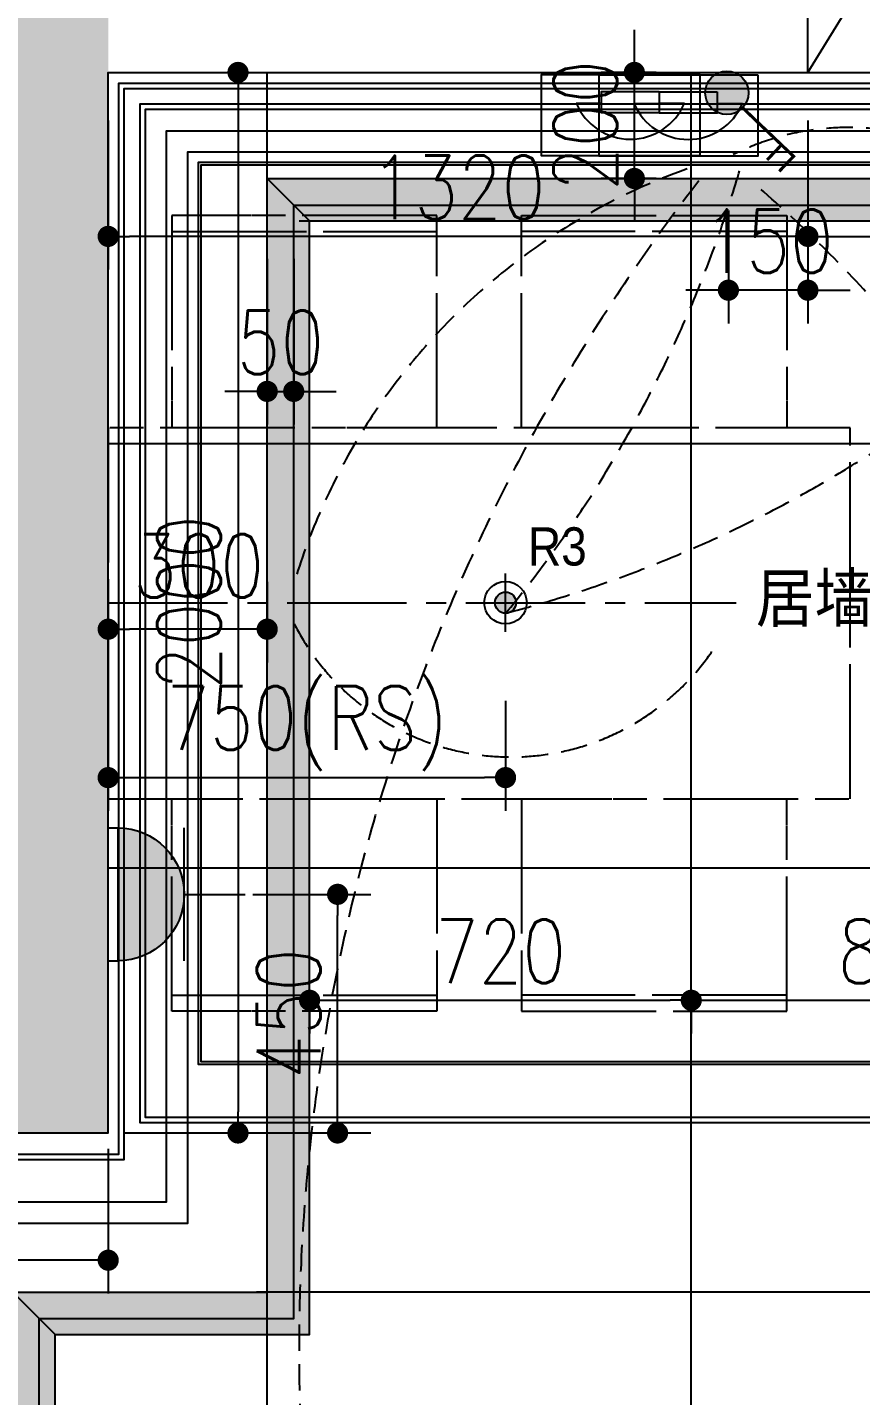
# Model space of a CAD drawing. Header units: inches. Extents: x -2597087 to 134135, y -662679 to 20000.
# Drawn here: x 14473 to 16045, y 10655 to 13235 of the extents above; entities that cross this region are included whole.
import ezdxf
from ezdxf.enums import TextEntityAlignment as Align

# ---------------------------------------------------------------- set-up
doc = ezdxf.new("R2010")
doc.units = ezdxf.units.IN
doc.header["$LTSCALE"] = 100
doc.header["$MEASUREMENT"] = 0
for name, pattern in [('__DASH', [0.35, 0.25, -0.1]), ('CENTER2', [1.125, 0.75, -0.125, 0.125, -0.125]), ('DASH', [0.35, 0.25, -0.1]), ('DASHDOT2', [12.7, 6.35, -3.175, 0, -3.175]), ('HIDDEN2', [4.7625, 3.175, -1.5875]), ('HIDDENX2', [0.75, 0.5, -0.25])]:
    doc.linetypes.add(name, pattern=pattern)
doc.layers.get('0').update_dxf_attribs({"linetype": 'CONTINUOUS'})
doc.layers.get('Defpoints').update_dxf_attribs({"linetype": 'CONTINUOUS'})
for name, color, linetype in [('_ARWALL-1', 7, 'CONTINUOUS'), ('EQUIP-动力', 3, 'CONTINUOUS'), ('EQUIP-照明', 3, 'CONTINUOUS'), ('floor', 8, 'CONTINUOUS'), ('IRC-MED1', 250, 'CONTINUOUS'), ('PUB_HATCH', 8, 'CONTINUOUS'), ('RC', 1, 'CONTINUOUS'), ('WALL', 7, 'CONTINUOUS'), ('wall-dim', 3, 'CONTINUOUS'), ('天花开线', 4, 'CONTINUOUS'), ('家具', 1, 'DASH'), ('连线', 6, 'CONTINUOUS')]:
    doc.layers.add(name, color=color, linetype=linetype)
doc.styles.add('DIM', font='romand.shx')
doc.styles.add('HZ2', font='txt', dxfattribs={"bigfont": 'hztxt2'})
doc.styles.get("Standard").update_dxf_attribs({"font": 'txt.shx', "width": 0.8, "bigfont": 'GBCBIG.shx'})
doc.styles.add('STYLE1', font='stylu.ttf')
doc.dimstyles.new('50', dxfattribs={"dimscale": 50, "dimtxt": 2.4, "dimasz": 0.8, "dimexe": 1.25, "dimexo": 0.6, "dimgap": 0.65, "dimtad": 1, "dimdec": 0, "dimdsep": 46, "dimtxsty": 'Standard', "dimblk1": 'DOT', "dimblk2": 'DOT', "dimsah": 1, "dimcen": 2.5, "dimclrd": 3, "dimclre": 3, "dimclrt": 3, "dimadec": 0, "dimazin": 0, "dimtfac": 1, "dimtdec": 0, "dimtix": 1, "dimtmove": 2, "dimatfit": 0, "dimldrblk": 'DOT', "dimfxl": 5, "dimfxlon": 1, "dimarcsym": 0})

# ---------------------------------------------------------------- blocks, each defined once
blk = doc.blocks.new('A$C2D40392A')
at = {"layer": '家具', "color": 8, "linetype": 'HIDDEN2', "ltscale": 0.2}
for p, q in [((120, 1485.6), (620, 1485.6)), ((1280, 1485.6), (780, 1485.6)), ((120, 45.2), (620, 45.2)), ((1280, 45.2), (780, 45.2))]:
    blk.add_line(p, q, dxfattribs=at)
at = {"layer": '家具', "linetype": 'HIDDEN2', "ltscale": 0.2}
for points in [[(620, 1115.4), (620, 1515.8), (120, 1515.8), (120, 1115.4)], [(780, 1115.4), (780, 1515.8), (1280, 1515.8), (1280, 1115.4)], [(620, 415.4), (620, 15), (120, 15), (120, 415.4)], [(780, 415.4), (780, 15), (1280, 15), (1280, 415.4)]]:
    blk.add_lwpolyline(points, dxfattribs=at)
at = {"layer": '家具', "color": 2, "linetype": 'HIDDEN2', "ltscale": 0.2}
blk.add_lwpolyline([(0, 1115.4), (1400, 1115.4), (1400, 415.4), (0, 415.4)], close=True, dxfattribs=at)
blk = doc.blocks.new('_Dot')
at = {"color": 0, "linetype": 'ByBlock', "lineweight": -2}
blk.add_line((-0.5, 0), (-1, 0), dxfattribs=at)
at = {"color": 0, "linetype": 'ByBlock', "const_width": 0.5}
blk.add_lwpolyline([(-0.25, 0, 1), (0.25, 0, 1)], format="xyb", close=True, dxfattribs=at)
blk = doc.blocks.new('*D61')
at = {"layer": 'Defpoints', "color": 0, "transparency": 16777216}
for p in [(14625, 13089.3), (15945, 13089.3), (14625, 12840.7)]:
    blk.add_point(p, dxfattribs=at)
at = {"layer": 'wall-dim', "color": 3, "lineweight": -2, "transparency": 16777216}
for p, q in [((14625, 13059.3), (14625, 12778.2)), ((15945, 13059.3), (15945, 12778.2)), ((15905, 12840.7), (14665, 12840.7))]:
    blk.add_line(p, q, dxfattribs=at)
at = {"layer": 'wall-dim', "color": 3, "lineweight": -2, "transparency": 16777216, "xscale": 40, "yscale": 40, "zscale": 40, "rotation": 180}
blk.add_blockref('_Dot', (14625, 12840.7), dxfattribs=at)
at = {"layer": 'wall-dim', "color": 3, "lineweight": -2, "transparency": 16777216, "xscale": 40, "yscale": 40, "zscale": 40}
blk.add_blockref('_Dot', (15945, 12840.7), dxfattribs=at)
at = {"layer": 'wall-dim', "color": 3, "transparency": 16777216, "insert": (15285, 12933.2), "char_height": 120, "attachment_point": 5}
blk.add_mtext('1320', dxfattribs=at)
blk = doc.blocks.new('*D62')
at = {"layer": 'Defpoints', "color": 0, "transparency": 16777216}
for p in [(13575, 11149.9), (14625, 11149.9), (13575, 10909.9)]:
    blk.add_point(p, dxfattribs=at)
at = {"layer": 'wall-dim', "color": 3, "lineweight": -2, "transparency": 16777216}
for p, q in [((13575, 11119.9), (13575, 10847.4)), ((14625, 11119.9), (14625, 10847.4)), ((14585, 10909.9), (13615, 10909.9))]:
    blk.add_line(p, q, dxfattribs=at)
at = {"layer": 'wall-dim', "color": 3, "lineweight": -2, "transparency": 16777216, "xscale": 40, "yscale": 40, "zscale": 40, "rotation": 180}
blk.add_blockref('_Dot', (13575, 10909.9), dxfattribs=at)
at = {"layer": 'wall-dim', "color": 3, "lineweight": -2, "transparency": 16777216, "xscale": 40, "yscale": 40, "zscale": 40}
blk.add_blockref('_Dot', (14625, 10909.9), dxfattribs=at)
at = {"layer": 'wall-dim', "color": 3, "transparency": 16777216, "insert": (14100, 11002.4), "char_height": 120, "attachment_point": 5}
blk.add_mtext('1050', dxfattribs=at)
blk = doc.blocks.new('*D81')
at = {"layer": 'Defpoints', "color": 0, "transparency": 16777216}
for p in [(15945, 12954), (15795, 12919.8), (15795, 12739.2)]:
    blk.add_point(p, dxfattribs=at)
at = {"layer": 'EQUIP-照明', "color": 3, "lineweight": -2, "transparency": 16777216}
for p, q in [((15945, 12924), (15945, 12676.7)), ((15795, 12889.8), (15795, 12676.7)), ((15755, 12739.2), (15715, 12739.2)), ((15945, 12739.2), (15795, 12739.2)), ((15985, 12739.2), (16025, 12739.2))]:
    blk.add_line(p, q, dxfattribs=at)
at = {"layer": 'EQUIP-照明', "color": 3, "lineweight": -2, "transparency": 16777216, "xscale": 40, "yscale": 40, "zscale": 40}
blk.add_blockref('_Dot', (15795, 12739.2), dxfattribs=at)
at = {"layer": 'EQUIP-照明', "color": 3, "lineweight": -2, "transparency": 16777216, "xscale": 40, "yscale": 40, "zscale": 40, "rotation": 180}
blk.add_blockref('_Dot', (15945, 12739.2), dxfattribs=at)
at = {"layer": 'EQUIP-照明', "color": 3, "transparency": 16777216, "insert": (15870, 12831.7), "char_height": 120, "attachment_point": 5}
blk.add_mtext('150', dxfattribs=at)
blk = doc.blocks.new('*D123')
at = {"layer": 'Defpoints', "color": 0, "transparency": 16777216}
for p in [(14625, 13149.9), (14625, 11149.9), (14869.9, 11149.9)]:
    blk.add_point(p, dxfattribs=at)
at = {"layer": 'wall-dim', "color": 3, "lineweight": -2, "transparency": 16777216}
for p, q in [((14655, 13149.9), (14932.4, 13149.9)), ((14869.9, 13109.9), (14869.9, 11189.9)), ((14655, 11149.9), (14932.4, 11149.9))]:
    blk.add_line(p, q, dxfattribs=at)
at = {"layer": 'wall-dim', "color": 3, "lineweight": -2, "transparency": 16777216, "xscale": 40, "yscale": 40, "zscale": 40}
for p, rotation in [((14869.9, 13149.9), 90), ((14869.9, 11149.9), 270)]:
    blk.add_blockref('_Dot', p, dxfattribs=dict(at, rotation=rotation))
at = {"layer": 'wall-dim', "color": 3, "transparency": 16777216, "insert": (14777.4, 12149.9), "char_height": 120, "attachment_point": 5, "rotation": 90}
blk.add_mtext('2000', dxfattribs=at)
blk = doc.blocks.new('wetyy')
at = {"layer": 'RC', "color": 1, "linetype": 'Continuous', "elevation": 0}
for points in [[(24376.5, 17434.6), (24076.4, 17434.6), (24076.4, 17282.5), (24376.5, 17282.5)], [(24299.2, 17403.3), (24299.2, 17362.9), (24190.5, 17362.9), (24190.5, 17403.3)]]:
    blk.add_lwpolyline(points, close=True, dxfattribs=at)
for points in [[(24142.8, 17381.3), (24190.5, 17381.3, 120.049146)], [(24299.2, 17381.3), (24346.9, 17381.3, 120.049146)]]:
    blk.add_lwpolyline(points, format="xyb", dxfattribs=at)
at = {"layer": 'RC', "color": 1, "linetype": 'Continuous'}
blk.add_arc((24244.8, 17424.3), 110.8, 202.859, 337.141, dxfattribs=at)
at = {"layer": 'RC', "color": 1, "linetype": 'Continuous', "flags": 1}
for tag, height, style, p in [('XYVALUE', 0.154, 'HZ2', (24172.2, 17319.5)), ('VALUE', 0.154, 'HZ2', (24172.2, 17319.5)), ('XYVALUE', 0.128, 'DIM', (24244.8, 17294.3)), ('VALUE', 0.128, 'DIM', (24244.8, 17294.3))]:
    blk.add_attdef(tag, text='', height=height, rotation=180, dxfattribs=dict(at, style=style)).set_placement(p, align=Align.MIDDLE)
blk = doc.blocks.new('RTYK')
at = {"layer": 'EQUIP-动力', "color": 1, "linetype": 'Continuous', "elevation": 0}
for points in [[(18349.8, 13129.9), (18049.7, 13129.9), (18049.7, 12977.8), (18349.8, 12977.8)], [(18272.5, 13098.6), (18272.5, 13058.1), (18163.7, 13058.1), (18163.7, 13098.6)]]:
    blk.add_lwpolyline(points, close=True, dxfattribs=at)
for points in [[(18116.1, 13076.5), (18163.7, 13076.5, 120.049146)], [(18272.5, 13076.5), (18320.2, 13076.5, 120.049146)]]:
    blk.add_lwpolyline(points, format="xyb", dxfattribs=at)
at = {"layer": 'EQUIP-动力', "color": 1, "linetype": 'Continuous'}
blk.add_arc((18218.1, 13119.5), 110.8, 202.859, 337.141, dxfattribs=at)
at = {"layer": 'EQUIP-动力', "color": 1, "linetype": 'Continuous', "flags": 1}
for tag, height, style, p in [('XYVALUE', 0.154, 'HZ2', (18145.5, 13014.8)), ('VALUE', 0.154, 'HZ2', (18145.5, 13014.8)), ('XYVALUE', 0.128, 'DIM', (18218.1, 12989.6)), ('VALUE', 0.128, 'DIM', (18218.1, 12989.6))]:
    blk.add_attdef(tag, text='', height=height, rotation=180, dxfattribs=dict(at, style=style)).set_placement(p, align=Align.MIDDLE)
blk = doc.blocks.new('*D216')
at = {"layer": 'Defpoints', "color": 0, "transparency": 16777216}
for p in [(15945, 13059.3), (17145.2, 13059.3), (17145.2, 12840.7)]:
    blk.add_point(p, dxfattribs=at)
at = {"layer": 'wall-dim', "color": 3, "lineweight": -2, "transparency": 16777216}
for p, q in [((15945, 13029.3), (15945, 12778.2)), ((17145.2, 13029.3), (17145.2, 12778.2)), ((15985, 12840.7), (17105.2, 12840.7))]:
    blk.add_line(p, q, dxfattribs=at)
at = {"layer": 'wall-dim', "color": 3, "lineweight": -2, "transparency": 16777216, "xscale": 40, "yscale": 40, "zscale": 40, "rotation": 180}
blk.add_blockref('_Dot', (15945, 12840.7), dxfattribs=at)
at = {"layer": 'wall-dim', "color": 3, "lineweight": -2, "transparency": 16777216, "xscale": 40, "yscale": 40, "zscale": 40}
blk.add_blockref('_Dot', (17145.2, 12840.7), dxfattribs=at)
at = {"layer": 'wall-dim', "color": 3, "transparency": 16777216, "insert": (16545.1, 12933.2), "char_height": 120, "attachment_point": 5}
blk.add_mtext('1200', dxfattribs=at)
blk = doc.blocks.new('*D217')
at = {"layer": 'Defpoints', "color": 0, "transparency": 16777216}
for p in [(14625, 11994.9), (15374.6, 11994.8), (15374.6, 11820)]:
    blk.add_point(p, dxfattribs=at)
at = {"layer": '天花开线', "color": 3, "lineweight": -2, "transparency": 16777216}
for p, q in [((14625, 11964.9), (14625, 11757.5)), ((15374.6, 11964.8), (15374.6, 11757.5)), ((14665, 11820), (15334.6, 11820))]:
    blk.add_line(p, q, dxfattribs=at)
at = {"layer": '天花开线', "color": 3, "lineweight": -2, "transparency": 16777216, "xscale": 40, "yscale": 40, "zscale": 40, "rotation": 180}
blk.add_blockref('_Dot', (14625, 11820), dxfattribs=at)
at = {"layer": '天花开线', "color": 3, "lineweight": -2, "transparency": 16777216, "xscale": 40, "yscale": 40, "zscale": 40}
blk.add_blockref('_Dot', (15374.6, 11820), dxfattribs=at)
at = {"layer": '天花开线', "color": 3, "transparency": 16777216, "insert": (14999.8, 11912.5), "char_height": 120, "attachment_point": 5}
blk.add_mtext('750(RS)', dxfattribs=at)
blk = doc.blocks.new('$2134')
h = blk.add_hatch(color=250)
h.dxf.hatch_style = 1
edge = h.paths.add_edge_path()
edge.add_arc((12324.7, 10810.7), 20, 0, 360)
at = {"color": 1}
for p, q in [((12324.7, 10755.7), (12324.7, 10865.7)), ((12269.7, 10810.7), (12389.6, 10810.7))]:
    blk.add_line(p, q, dxfattribs=at)
for radius in [40, 20]:
    blk.add_circle((12324.7, 10810.7), radius, dxfattribs=at)
blk = doc.blocks.new('A$C38B7485E')
at = {"layer": 'PUB_HATCH'}
blk.add_hatch(color=6, dxfattribs=at).paths.add_polyline_path([(5800.1, 9600), (5100.1, 9600), (5100.1, 9400), (5600.1, 9400), (5600.1, 8500), (6200.1, 8500), (6200.1, 6700), (5500.1, 6700), (5500.1, 6500), (6400.1, 6500), (6400.1, 8700), (5800.1, 8700)])
at = {"layer": '_ARWALL-1'}
blk.add_lwpolyline([(7600.1, 8700), (5800.1, 8700), (5800.1, 9600), (5100.1, 9600), (5100.1, 9400), (5600.1, 9400), (5600.1, 8500), (6200.1, 8500), (6200.1, 6700), (5350.1, 6700), (5350.1, 6500), (6400.1, 6500), (6400.1, 8500), (7720.1, 8500), (7720.1, 8700)], dxfattribs=at)
blk = doc.blocks.new('*D260')
at = {"layer": 'Defpoints', "color": 0, "transparency": 16777216}
for p in [(14625, 12219.4), (14925, 12219.4), (14625, 12099.9)]:
    blk.add_point(p, dxfattribs=at)
at = {"layer": 'floor', "color": 3, "lineweight": -2, "transparency": 16777216}
for p, q in [((14625, 12189.4), (14625, 12037.4)), ((14925, 12189.4), (14925, 12037.4)), ((14885, 12099.9), (14665, 12099.9))]:
    blk.add_line(p, q, dxfattribs=at)
at = {"layer": 'floor', "color": 3, "lineweight": -2, "transparency": 16777216, "xscale": 40, "yscale": 40, "zscale": 40, "rotation": 180}
blk.add_blockref('_Dot', (14625, 12099.9), dxfattribs=at)
at = {"layer": 'floor', "color": 3, "lineweight": -2, "transparency": 16777216, "xscale": 40, "yscale": 40, "zscale": 40}
blk.add_blockref('_Dot', (14925, 12099.9), dxfattribs=at)
at = {"layer": 'floor', "color": 3, "transparency": 16777216, "insert": (14795.5, 12219.4), "char_height": 120, "attachment_point": 5}
blk.add_mtext('300', dxfattribs=at)
blk = doc.blocks.new('*D262')
at = {"layer": 'Defpoints', "color": 0, "transparency": 16777216}
for p in [(14925, 13023.3), (14975, 12993.3), (14975, 12548.4)]:
    blk.add_point(p, dxfattribs=at)
at = {"layer": 'floor', "color": 3, "lineweight": -2, "transparency": 16777216}
for p, q in [((14925, 12798.4), (14925, 12485.9)), ((14975, 12798.4), (14975, 12485.9)), ((14885, 12548.4), (14845, 12548.4)), ((14925, 12548.4), (14975, 12548.4)), ((15015, 12548.4), (15055, 12548.4))]:
    blk.add_line(p, q, dxfattribs=at)
at = {"layer": 'floor', "color": 3, "lineweight": -2, "transparency": 16777216, "xscale": 40, "yscale": 40, "zscale": 40}
blk.add_blockref('_Dot', (14925, 12548.4), dxfattribs=at)
at = {"layer": 'floor', "color": 3, "lineweight": -2, "transparency": 16777216, "xscale": 40, "yscale": 40, "zscale": 40, "rotation": 180}
blk.add_blockref('_Dot', (14975, 12548.4), dxfattribs=at)
at = {"layer": 'floor', "color": 3, "transparency": 16777216, "insert": (14950, 12640.9), "char_height": 120, "attachment_point": 5}
blk.add_mtext('50', dxfattribs=at)
blk = doc.blocks.new('*D264')
at = {"layer": 'Defpoints', "color": 0, "transparency": 16777216}
for p in [(15005, 11433.1), (15725, 11433.5), (15725, 11400.1)]:
    blk.add_point(p, dxfattribs=at)
at = {"layer": 'floor', "color": 3, "lineweight": -2, "transparency": 16777216}
for p, q in [((15005, 11403.1), (15005, 11337.6)), ((15045, 11400.1), (15685, 11400.1)), ((15725, 11403.5), (15725, 11337.6))]:
    blk.add_line(p, q, dxfattribs=at)
at = {"layer": 'floor', "color": 3, "lineweight": -2, "transparency": 16777216, "xscale": 40, "yscale": 40, "zscale": 40, "rotation": 180}
blk.add_blockref('_Dot', (15005, 11400.1), dxfattribs=at)
at = {"layer": 'floor', "color": 3, "lineweight": -2, "transparency": 16777216, "xscale": 40, "yscale": 40, "zscale": 40}
blk.add_blockref('_Dot', (15725, 11400.1), dxfattribs=at)
at = {"layer": 'floor', "color": 3, "transparency": 16777216, "insert": (15365, 11492.6), "char_height": 120, "attachment_point": 5}
blk.add_mtext('720', dxfattribs=at)
blk = doc.blocks.new('*D265')
at = {"layer": 'Defpoints', "color": 0, "transparency": 16777216}
for p in [(16525, 11400.1), (15725, 11337.6), (16525, 11337.6)]:
    blk.add_point(p, dxfattribs=at)
at = {"layer": 'floor', "color": 3, "lineweight": -2, "transparency": 16777216}
for p, q in [((15725, 11367.6), (15725, 11462.6)), ((16525, 11367.6), (16525, 11462.6)), ((15765, 11400.1), (16485, 11400.1))]:
    blk.add_line(p, q, dxfattribs=at)
at = {"layer": 'floor', "color": 3, "lineweight": -2, "transparency": 16777216, "xscale": 40, "yscale": 40, "zscale": 40, "rotation": 180}
blk.add_blockref('_Dot', (15725, 11400.1), dxfattribs=at)
at = {"layer": 'floor', "color": 3, "lineweight": -2, "transparency": 16777216, "xscale": 40, "yscale": 40, "zscale": 40}
blk.add_blockref('_Dot', (16525, 11400.1), dxfattribs=at)
at = {"layer": 'floor', "color": 3, "transparency": 16777216, "insert": (16125, 11492.6), "char_height": 120, "attachment_point": 5}
blk.add_mtext('800', dxfattribs=at)
blk = doc.blocks.new('*D267')
at = {"layer": 'Defpoints', "color": 0, "transparency": 16777216}
for p in [(15617.6, 13149.9), (15689, 13149.9), (15689, 12949.9)]:
    blk.add_point(p, dxfattribs=at)
at = {"layer": 'floor', "color": 3, "lineweight": -2, "transparency": 16777216}
for p, q in [((15617.6, 13189.9), (15617.6, 13229.9)), ((15659, 13149.9), (15555.1, 13149.9)), ((15617.6, 12949.9), (15617.6, 13149.9)), ((15659, 12949.9), (15555.1, 12949.9)), ((15617.6, 12909.9), (15617.6, 12869.9))]:
    blk.add_line(p, q, dxfattribs=at)
at = {"layer": 'floor', "color": 3, "lineweight": -2, "transparency": 16777216, "xscale": 40, "yscale": 40, "zscale": 40}
for p, rotation in [((15617.6, 13149.9), 270), ((15617.6, 12949.9), 90)]:
    blk.add_blockref('_Dot', p, dxfattribs=dict(at, rotation=rotation))
at = {"layer": 'floor', "color": 3, "transparency": 16777216, "insert": (15525.1, 13049.9), "char_height": 120, "attachment_point": 5, "rotation": 90}
blk.add_mtext('200', dxfattribs=at)
blk = doc.blocks.new('024354BGFS')
at = {"linetype": 'ByBlock', "lineweight": -2}
h = blk.add_hatch(color=0, dxfattribs=at)
edge = h.paths.add_edge_path()
edge.add_arc((0, 0), 0.818, 0, 360)
at = {"color": 0, "linetype": 'ByBlock', "lineweight": -2}
for p, q in [((0.578, 0.578), (2.454, 2.454)), ((2.454, 2.454), (3.009, 1.899)), ((2.01, 2.01), (2.565, 1.454))]:
    blk.add_line(p, q, dxfattribs=at)
at = {"const_width": 0.118}
for points in [[(0.578, 0.578), (2.454, 2.454), (3.009, 1.899)], [(2.565, 1.454), (2.01, 2.01)]]:
    blk.add_lwpolyline(points, dxfattribs=at)
at = {"color": 0, "linetype": 'ByBlock', "lineweight": -2}
blk.add_circle((0, 0), 0.818, dxfattribs=at)
blk = doc.blocks.new('safre2cdas')
at = {"linetype": 'ByBlock', "lineweight": -2}
h = blk.add_hatch(color=0, dxfattribs=at)
edge = h.paths.add_edge_path()
edge.add_ellipse((-141.7, 0), major_axis=(-88.6, 88.6), ratio=1, start_angle=135, end_angle=315, ccw=False)
edge.add_line((-141.7, -125.2), (-141.7, 125.2))
at = {"color": 0, "linetype": 'ByBlock', "lineweight": -2}
for p, q in [((-160.3, 125.2), (-141.7, 125.2)), ((-141.7, 125.2), (-141.7, -125.2)), ((-16.4, -125.2), (-16.4, 125.2)), ((-16.4, 0), (98.6, 0)), ((-160.3, -125.2), (-141.7, -125.2))]:
    blk.add_line(p, q, dxfattribs=at)
at = {"color": 0, "linetype": 'ByBlock', "lineweight": -2, "extrusion": (0, 0, -1)}
blk.add_ellipse((-141.7, 0), major_axis=(88.6, 88.6), ratio=1, start_param=-0.785398, end_param=2.356194, dxfattribs=at)
blk = doc.blocks.new('*D481')
at = {"layer": 'Defpoints', "color": 0, "transparency": 16777216}
for p in [(14867.8, 11599.9), (15057.8, 11599.9), (14863.2, 11149.9)]:
    blk.add_point(p, dxfattribs=at)
at = {"layer": 'EQUIP-动力', "color": 3, "lineweight": -2, "transparency": 16777216}
for p, q in [((14897.8, 11599.9), (15120.3, 11599.9)), ((15057.8, 11189.9), (15057.8, 11559.9)), ((14893.2, 11149.9), (15120.3, 11149.9))]:
    blk.add_line(p, q, dxfattribs=at)
at = {"layer": 'EQUIP-动力', "color": 3, "lineweight": -2, "transparency": 16777216, "xscale": 40, "yscale": 40, "zscale": 40}
for p, rotation in [((15057.8, 11599.9), 90), ((15057.8, 11149.9), 270)]:
    blk.add_blockref('_Dot', p, dxfattribs=dict(at, rotation=rotation))
at = {"layer": 'EQUIP-动力', "color": 3, "transparency": 16777216, "insert": (14965.3, 11374.9), "char_height": 120, "attachment_point": 5, "rotation": 90}
blk.add_mtext('450', dxfattribs=at)
blk = doc.blocks.new('*D704')
at = {"layer": 'Defpoints', "color": 0, "transparency": 16777216}
for p in [(14625, 13089.3), (15945, 13089.3), (14625, 12840.7)]:
    blk.add_point(p, dxfattribs=at)
at = {"layer": 'wall-dim', "color": 3, "lineweight": -2, "transparency": 16777216}
for p, q in [((14625, 13059.3), (14625, 12778.2)), ((15945, 13059.3), (15945, 12778.2)), ((15905, 12840.7), (14665, 12840.7))]:
    blk.add_line(p, q, dxfattribs=at)
at = {"layer": 'wall-dim', "color": 3, "lineweight": -2, "transparency": 16777216, "xscale": 40, "yscale": 40, "zscale": 40, "rotation": 180}
blk.add_blockref('_Dot', (14625, 12840.7), dxfattribs=at)
at = {"layer": 'wall-dim', "color": 3, "lineweight": -2, "transparency": 16777216, "xscale": 40, "yscale": 40, "zscale": 40}
blk.add_blockref('_Dot', (15945, 12840.7), dxfattribs=at)
at = {"layer": 'wall-dim', "color": 3, "transparency": 16777216, "insert": (15285, 12933.2), "char_height": 120, "attachment_point": 5}
blk.add_mtext('1320', dxfattribs=at)
blk = doc.blocks.new('*D705')
at = {"layer": 'Defpoints', "color": 0, "transparency": 16777216}
for p in [(13575, 11149.9), (14625, 11149.9), (13575, 10909.9)]:
    blk.add_point(p, dxfattribs=at)
at = {"layer": 'wall-dim', "color": 3, "lineweight": -2, "transparency": 16777216}
for p, q in [((13575, 11119.9), (13575, 10847.4)), ((14625, 11119.9), (14625, 10847.4)), ((14585, 10909.9), (13615, 10909.9))]:
    blk.add_line(p, q, dxfattribs=at)
at = {"layer": 'wall-dim', "color": 3, "lineweight": -2, "transparency": 16777216, "xscale": 40, "yscale": 40, "zscale": 40, "rotation": 180}
blk.add_blockref('_Dot', (13575, 10909.9), dxfattribs=at)
at = {"layer": 'wall-dim', "color": 3, "lineweight": -2, "transparency": 16777216, "xscale": 40, "yscale": 40, "zscale": 40}
blk.add_blockref('_Dot', (14625, 10909.9), dxfattribs=at)
at = {"layer": 'wall-dim', "color": 3, "transparency": 16777216, "insert": (14100, 11002.4), "char_height": 120, "attachment_point": 5}
blk.add_mtext('1050', dxfattribs=at)
blk = doc.blocks.new('*D754')
at = {"layer": 'Defpoints', "color": 0, "transparency": 16777216}
for p in [(14625, 13149.9), (14625, 11149.9), (14869.9, 11149.9)]:
    blk.add_point(p, dxfattribs=at)
at = {"layer": 'wall-dim', "color": 3, "lineweight": -2, "transparency": 16777216}
for p, q in [((14655, 13149.9), (14932.4, 13149.9)), ((14869.9, 13109.9), (14869.9, 11189.9)), ((14655, 11149.9), (14932.4, 11149.9))]:
    blk.add_line(p, q, dxfattribs=at)
at = {"layer": 'wall-dim', "color": 3, "lineweight": -2, "transparency": 16777216, "xscale": 40, "yscale": 40, "zscale": 40}
for p, rotation in [((14869.9, 13149.9), 90), ((14869.9, 11149.9), 270)]:
    blk.add_blockref('_Dot', p, dxfattribs=dict(at, rotation=rotation))
at = {"layer": 'wall-dim', "color": 3, "transparency": 16777216, "insert": (14777.4, 12149.9), "char_height": 120, "attachment_point": 5, "rotation": 90}
blk.add_mtext('2000', dxfattribs=at)
blk = doc.blocks.new('*D556')
at = {"layer": 'Defpoints', "color": 0, "transparency": 16777216}
for p in [(15945, 13059.3), (17145.2, 13059.3), (17145.2, 12840.7)]:
    blk.add_point(p, dxfattribs=at)
at = {"layer": 'wall-dim', "color": 3, "lineweight": -2, "transparency": 16777216}
for p, q in [((15945, 13029.3), (15945, 12778.2)), ((17145.2, 13029.3), (17145.2, 12778.2)), ((15985, 12840.7), (17105.2, 12840.7))]:
    blk.add_line(p, q, dxfattribs=at)
at = {"layer": 'wall-dim', "color": 3, "lineweight": -2, "transparency": 16777216, "xscale": 40, "yscale": 40, "zscale": 40, "rotation": 180}
blk.add_blockref('_Dot', (15945, 12840.7), dxfattribs=at)
at = {"layer": 'wall-dim', "color": 3, "lineweight": -2, "transparency": 16777216, "xscale": 40, "yscale": 40, "zscale": 40}
blk.add_blockref('_Dot', (17145.2, 12840.7), dxfattribs=at)
at = {"layer": 'wall-dim', "color": 3, "transparency": 16777216, "insert": (16545.1, 12933.2), "char_height": 120, "attachment_point": 5}
blk.add_mtext('1200', dxfattribs=at)

msp = doc.modelspace()

# ---------------------------------------------------------------- hatches: boundary and pattern name
at = {"layer": 'floor'}
h = msp.add_hatch(dxfattribs=at)
h.set_pattern_fill('LINECAS', color=256, scale=300, pattern_type=2)
h.set_pattern_definition([(0, (71, 109), (291, 129), [33, -267, 11.1, -93, 21, -213]), (5, (107, 151), (36.9482, 162.8399), [39, -291, 13.8, -129, 33, -267]), (10, (113, 163), (50.775, 213.0537), [6, -51, 15, -159, 39, -291]), (15, (149, 217), (34.7026, 229.8124), [9, -87, 17.1, -201, 6, -51]), (20, (179, 241), (29.901, 295.0185), [11.1, -93, 21, -213, -900, -87]), (25, (221, 1), (21.121, 330.932), [13.8, -129, 33, -267, 11.1, -93]), (30, (233, 37), (148.57111, 144.6673), [15, -159, 39, -291, 13.8, -129]), (35, (287, 43), (124.57824, 193.438), [17.1, -201, 6, -51, 15, -159]), (40, (311, 79), (144.7546, 242.86642), [21, -213, 9, -87, 17.1, -201]), (45, (71, 151), (-89.0955, 212.132), [11.1, -93, 33, -267, 13.8, -129]), (50, (311, 109), (-121.1928, 168.2686), [9, -87, 21, -213, 11.1, -93]), (55, (287, 79), (36.6656, 329.5719), [6, -51, 17.1, -201, 9, -87]), (60, (233, 43), (21.7827, 295.7288), [39, -291, 15, -159, 6, -51]), (65, (221, 37), (5.73107, 232.34706), [33, -267, 13.8, -129, 39, -291]), (70, (179, 1), (-13.0072, 218.63397), [21, -213, 11.1, -93, 33, -267]), (75, (149, 241), (-8.10999, 166.78198), [17.1, -201, 9, -87, 21, -213]), (80, (113, 217), (-264.1784, 177.572), [15, -159, 6, -51, 17.1, -201]), (85, (107, 163), (-257.8785, 115.9167), [13.8, -129, 39, -291, 15, -159]), (90, (-31, -209), (-129, 291), [38.1, -267, 10.5, -93, 23.7, -213]), (95, (107, 151), (-162.8399, 36.9482), [44.7, -291, 14.1, -129, 38.1, -267]), (100, (113, 163), (-213.0537, 50.775), [3, -51, 17.7, -159, 44.7, -291]), (105, (149, 217), (-229.8124, 34.7026), [6.9, -87, 18.3, -201, 3, -51]), (110, (179, 241), (-295.0185, 29.901), [10.5, -93, -23700, -213, 6.9, -87]), (115, (221, 1), (-330.932, 21.121), [14.1, -129, 38.1, -267, 10.5, -93]), (120, (233, 37), (-144.6673, 148.57111), [17.7, -159, -44700, -291, 14.1, -129]), (125, (287, 43), (-193.438, 124.57824), [18.3, -201, 3, -51, 17.7, -159]), (130, (311, 79), (-242.86642, 144.7546), [23.7, -213, 6.9, -87, -183, -201]), (135, (71, 151), (-212.132, -89.0955), [10.5, -93, 38.1, -267, 14.1, -129]), (140, (311, 109), (-168.2686, -121.1928), [6.9, -87, 23.7, -213, 10.5, -93]), (145, (287, 79), (-329.5719, 36.6656), [3, -51, -18300, -201, 6.9, -87]), (150, (233, 43), (-295.7288, 21.7827), [44.7, -291, 17.7, -159, 3, -51]), (155, (221, 37), (-232.34706, 5.73107), [38.1, -267, 14.1, -129, 44.7, -291]), (160, (179, 1), (-218.63397, -13.0072), [23.7, -213, 10.5, -93, 38.1, -267]), (165, (149, 241), (-166.78198, -8.10999), [18.3, -201, 6.9, -87, 23.7, -213]), (170, (113, 217), (-177.572, -264.1784), [17.7, -159, 3, -51, 18.3, -201])])
h.paths.add_polyline_path([(14975, 12899.868), (17275, 12899.868), (17275, 7099.868), (14495, 7099.868), (14495, 10799.868), (14975, 10799.868)], flags=16)
h.paths.add_polyline_path([(14925, 12949.868), (17325, 12949.868), (17325, 7049.868), (14445, 7049.868), (14445, 10849.868), (14925, 10849.868)])
h = msp.add_hatch(dxfattribs=at)
h.set_pattern_fill('AR-SAND', color=256, scale=14)
h.set_pattern_definition([(37.5, (20, -50), (-0.881907, 26.975533), [0, -21.28, 0, -23.8, 0, -22.75]), (7.5, (20, -50), (24.776874, 39.510045), [0, -11.48, 0, -19.18, 0, -7.35]), (327.5, (2.78, -50), (43.597986, 0.079227), [0, -7, 0, -25.2, 0, -32.9]), (317.5, (2.78, -50), (42.08577, 12.28746), [0, -3.5, 0, -16.52, 0, -18.9])])
h.paths.add_polyline_path([(15005, 12869.868), (17245, 12869.868), (17245, 7129.868), (14525, 7129.868), (14525, 10769.868), (15005, 10769.868)], flags=16)
h.paths.add_polyline_path([(14975, 12899.868), (17275, 12899.868), (17275, 7099.868), (14495, 7099.868), (14495, 10799.868), (14975, 10799.868)])

# ---------------------------------------------------------------- linework, layer by layer
at = {"layer": 'EQUIP-动力', "color": 8, "linetype": '__DASH', "ltscale": 10}
for p, q in [((15245, 12880.25), (14745, 12880.25)), ((14745, 12880.25), (14745, 12479.868)), ((15245, 12479.868), (15245, 12880.25)), ((15405, 12479.868), (15405, 12880.25)), ((15405, 12880.25), (15905, 12880.25)), ((15905, 12880.25), (15905, 12479.868)), ((14745, 12850.091), (15245, 12850.091)), ((15905, 12850.091), (15405, 12850.091)), ((16025, 12479.868), (14625, 12479.868)), ((14625, 12479.868), (14625, 11779.868)), ((16025, 11779.868), (16025, 12479.868)), ((14625, 11779.868), (16025, 11779.868)), ((14745, 11379.485), (14745, 11779.868)), ((15245, 11779.868), (15245, 11379.485)), ((15405, 11779.868), (15405, 11379.485)), ((15905, 11379.485), (15905, 11779.868)), ((14745, 11409.644), (15245, 11409.644)), ((15905, 11409.644), (15405, 11409.644)), ((15245, 11379.485), (14745, 11379.485)), ((15405, 11379.485), (15905, 11379.485))]:
    msp.add_line(p, q, dxfattribs=at)
at = {"layer": 'EQUIP-照明', "linetype": 'ByBlock'}
msp.add_arc((14795, 11529.868), 0.000000251, 45.009395, 44.990604, dxfattribs=at)
at = {"layer": 'floor'}
for p, q in [((15945, 13149.868), (15945, 15149.868)), ((14925, 12949.868), (14925, 13149.868)), ((15725, 6787.939), (15725, 13149.868)), ((15005, 12869.868), (14925, 12949.868)), ((14985, 12869.868), (17225, 12869.868)), ((14625, 12449.868), (17525, 12449.868)), ((14625, 11649.868), (17525, 11649.868)), ((14525, 10769.868), (14445, 10849.868)), ((17525, 10850.024), (14905, 10849.868)), ((14925, 6787.939), (14925, 10849.868))]:
    msp.add_line(p, q, dxfattribs=at)
at = {"layer": 'floor', "color": 1}
for points in [[(14925, 12949.868), (17325, 12949.868), (17325, 7049.868), (14445, 7049.868), (14445, 10849.868), (14925, 10849.868)], [(14975, 12899.868), (17275, 12899.868), (17275, 7099.868), (14495, 7099.868), (14495, 10799.868), (14975, 10799.868)], [(15005, 12869.868), (17245, 12869.868), (17245, 7129.868), (14525, 7129.868), (14525, 10769.868), (15005, 10769.868)]]:
    msp.add_lwpolyline(points, close=True, dxfattribs=at)
at = {"layer": 'IRC-MED1'}
for points in [[(17465.001, 13089.872), (14685, 13089.872), (14685, 11169.872), (17465.001, 11169.872)], [(17455.001, 13079.872), (14695, 13079.872), (14695, 11179.872), (17455.001, 11179.872)], [(17355.001, 12979.872), (14795, 12979.872), (14795, 11279.872), (17355.001, 11279.872)], [(17350.001, 12974.872), (14800, 12974.872), (14800, 11284.872), (17350.001, 11284.872)]]:
    msp.add_lwpolyline(points, close=True, dxfattribs=at)
at = {"layer": 'RC'}
msp.add_line((15945, 13149.868), (17525, 13149.868), dxfattribs=at)
at = {"layer": 'RC', "color": 2}
msp.add_lwpolyline([(17175, 13129.868), (17175, 7039.868), (14245, 7039.868), (14245.001, 11109.868), (14645, 11109.868), (14645, 13129.868), (17175, 13129.868)], dxfattribs=at)
at = {"layer": 'RC'}
for points in [[(17165, 13119.868), (17165, 7049.868), (14255, 7049.868), (14255.001, 11099.868), (14655, 11099.868), (14655, 13119.868)], [(17085, 13039.868), (17085, 7129.868), (14335, 7129.868), (14335.001, 11019.868), (14735, 11019.868), (14735, 13039.868)], [(17045, 12999.868), (17045, 7169.868), (14375, 7169.868), (14375.001, 10979.868), (14775, 10979.868), (14775, 12999.868)]]:
    msp.add_lwpolyline(points, close=True, dxfattribs=at)
at = {"layer": '天花开线', "linetype": 'CENTER2', "ltscale": 3}
for p, q in [((15945, 13149.868), (17175, 15149.868)), ((14625, 12149.868), (15809.411, 12149.868))]:
    msp.add_line(p, q, dxfattribs=at)
at = {"layer": '连线', "color": 6, "linetype": 'HIDDENX2'}
for centre, radius, start, end in [((14757.064, 14477.799), 2427.885, 284.744925, 9.830625), ((13533.109, 13637.523), 2380.249, 320.698425, 343.636689)]:
    msp.add_arc(centre, radius, start, end, dxfattribs=at)
at = {"layer": '连线', "color": 3, "linetype": 'HIDDENX2'}
msp.add_arc((16020.378, 12564.659), 481.417, 53.145029, 116.666954, dxfattribs=at)
at = {"layer": '连线', "color": 2, "linetype": 'HIDDENX2'}
for centre, radius, start, end in [((16118.96, 11843.987), 1193.668, 109.658129, 163.406846), ((18585.129, 10740.505), 3600.11, 142.226055, 193.176272), ((15385.382, 12318.43), 459.484, 206.991394, 327.989275)]:
    msp.add_arc(centre, radius, start, end, dxfattribs=at)
at = {"layer": '连线', "color": 12, "linetype": 'HIDDENX2'}
msp.add_arc((14199.462, 11035.14), 2516.785, 351.322129, 49.348892, dxfattribs=at)

# ---------------------------------------------------------------- block references
at = {"layer": 'EQUIP-动力', "color": 2}
msp.add_blockref('RTYK', (-2498.867, 14.766), dxfattribs=at)
at = {"layer": 'EQUIP-动力'}
msp.add_blockref('safre2cdas', (14784.906, 11599.868), dxfattribs=at)
at = {"layer": 'EQUIP-照明'}
msp.add_blockref('wetyy', (-8634.713, -4289.482), dxfattribs=at)
at = {"layer": 'EQUIP-照明', "xscale": 50.00000000000003, "yscale": 50.00000000000003, "zscale": 50.00000000000003, "rotation": 271.3890192481438}
msp.add_blockref('024354BGFS', (15792.282, 13111.349), dxfattribs=at)
at = {"layer": 'RC'}
msp.add_blockref('$2134', (3049.889, 1339.217), dxfattribs=at)
at = {"layer": 'WALL'}
msp.add_blockref('A$C38B7485E', (8224.867, 4649.868), dxfattribs=at)
at = {"layer": '家具', "linetype": 'HIDDENX2', "xscale": -1}
msp.add_blockref('A$C2D40392A', (16025, 11364.485), dxfattribs=at)

# ---------------------------------------------------------------- texts
at = {"layer": 'RC', "color": 4, "linetype": 'DASHDOT2', "ltscale": 0.1, "style": 'STYLE1', "width": 0.9}
msp.add_text('R3', height=72, dxfattribs=at).set_placement((15417.02, 12220.03))
at = {"layer": '天花开线', "linetype": 'DASHDOT2', "ltscale": 0.1, "style": 'STYLE1', "width": 0.9}
msp.add_text('居墙中', height=90, dxfattribs=at).set_placement((15846.993, 12114.162))

# ---------------------------------------------------------------- dimensions: what is measured, and where the dimension line sits
at = {"layer": 'EQUIP-动力', "color": 2}
dim = msp.add_linear_dim(base=(15057.839, 11599.868), p1=(14863.153, 11149.868), p2=(14867.778, 11599.868), angle=90, dimstyle='50', dxfattribs=at)
dim.commit()
dim.dimension.update_dxf_attribs({"geometry": '*D481', "text_midpoint": (14965.339, 11374.868)})
at = {"layer": 'EQUIP-照明', "color": 6}
dim = msp.add_linear_dim(base=(15794.98, 12739.227), p1=(15945, 12954.014), p2=(15794.98, 12919.762), dimstyle='50', dxfattribs=at)
dim.commit()
dim.dimension.update_dxf_attribs({"geometry": '*D81', "text_midpoint": (15869.99, 12831.727)})
at = {"layer": 'floor'}
for p1, p2, distance, picture, middle in [((15688.96, 12949.868), (15688.96, 13149.868), 71.337, '*D267', (15525.122, 13049.868)), ((15725, 11337.617), (16525, 11337.617), 62.5, '*D265', (16125, 11492.617))]:
    dim = msp.add_aligned_dim(p1=p1, p2=p2, distance=distance, dimstyle='50', dxfattribs=at)
    dim.commit()
    dim.dimension.update_dxf_attribs({"geometry": picture, "text_midpoint": middle})
for base, p1, p2, picture, middle in [((14975, 12548.386), (14925, 13023.311), (14975, 12993.311), '*D262', (14950, 12640.886)), ((15725, 11400.117), (15004.961, 11433.067), (15725, 11433.51), '*D264', (15364.981, 11492.617))]:
    dim = msp.add_linear_dim(base=base, p1=p1, p2=p2, dimstyle='50', dxfattribs=at)
    dim.commit()
    dim.dimension.update_dxf_attribs({"geometry": picture, "text_midpoint": middle})
dim = msp.add_linear_dim(base=(14625, 12099.868), p1=(14925, 12219.373), p2=(14625, 12219.373), dimstyle='50', override={"dimfxlon": 1}, dxfattribs=at)
dim.commit()
dim.dimension.update_dxf_attribs({"geometry": '*D260', "text_midpoint": (14795.544, 12219.373), "dimtype": 160})
at = {"layer": 'wall-dim'}
for base, p1, p2, angle, picture, middle in [((14869.941, 11149.868), (14625, 13149.868), (14625, 11149.868), 90, '*D123', (14777.441, 12149.868)), ((14869.941, 11149.868), (14625, 13149.868), (14625, 11149.868), 90, '*D754', (14777.441, 12149.868)), ((14625, 12840.655), (15945, 13089.295), (14625, 13089.295), 180, '*D61', (15285, 12933.155)), ((14625, 12840.655), (15945, 13089.295), (14625, 13089.295), 180, '*D704', (15285, 12933.155)), ((13575, 10909.874), (14625, 11149.868), (13575, 11149.868), 180, '*D62', (14100, 11002.374)), ((13575, 10909.874), (14625, 11149.868), (13575, 11149.868), 180, '*D705', (14100, 11002.374))]:
    dim = msp.add_linear_dim(base=base, p1=p1, p2=p2, angle=angle, dimstyle='50', dxfattribs=at)
    dim.commit()
    dim.dimension.update_dxf_attribs({"geometry": picture, "text_midpoint": middle})
for picture in ['*D216', '*D556']:
    dim = msp.add_linear_dim(base=(17145.206, 12840.655), p1=(15945, 13059.295), p2=(17145.206, 13059.295), dimstyle='50', dxfattribs=at)
    dim.commit()
    dim.dimension.update_dxf_attribs({"geometry": picture, "text_midpoint": (16545.103, 12933.155)})
at = {"layer": '天花开线'}
dim = msp.add_linear_dim(base=(15374.55, 11819.969), p1=(14625, 11994.894), p2=(15374.55, 11994.783), text='<>(RS)', dimstyle='50', dxfattribs=at)
dim.commit()
dim.dimension.update_dxf_attribs({"geometry": '*D217', "text_midpoint": (14999.775, 11912.469)})

doc.saveas('drawing.dxf')
